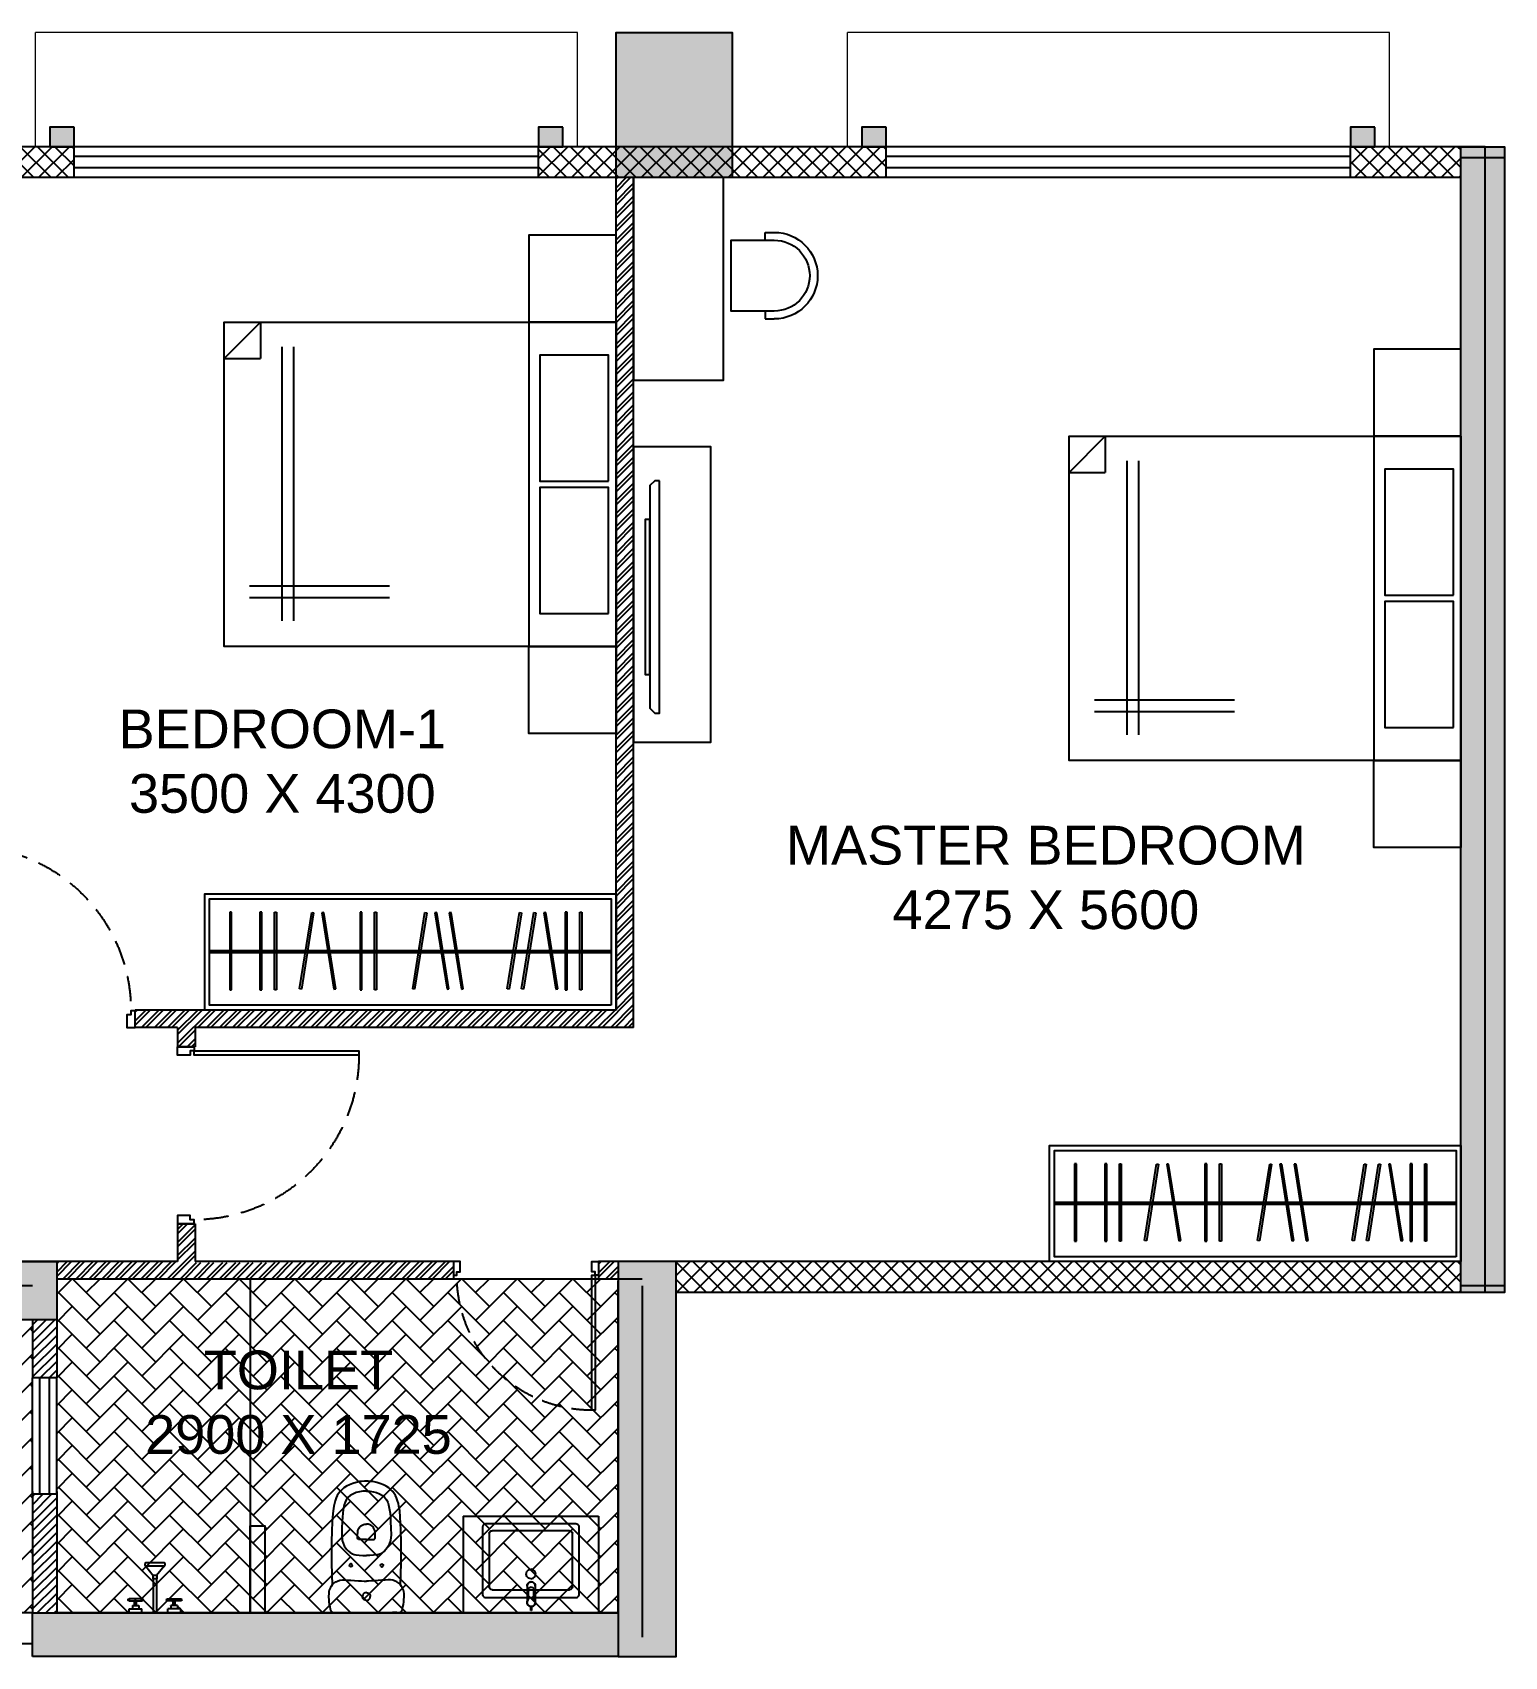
# Model space of a CAD drawing. Header units: millimetres. Extents: x 9732424 to 9753484, y 4290578 to 4302818.
# Drawn here: x 9745879 to 9753484, y 4292943 to 4301333 of the extents above; entities that cross this region are included whole.
import ezdxf

# ---------------------------------------------------------------- set-up
doc = ezdxf.new("R2010")
doc.units = ezdxf.units.MM
doc.header["$LTSCALE"] = 300
doc.linetypes.add('DASHED', pattern=[0.75, 0.5, -0.25])
for name, color, linetype in [('3', 3, 'Continuous'), ('A-COLUMN', 2, 'Continuous'), ('A-COLUMN HATCH', 8, 'Continuous'), ('A-COLUMN-HATCH', 8, 'Continuous'), ('A-DOOR', 1, 'Continuous'), ('A-FURNITURE', 5, 'Continuous'), ('A-GLASS', 1, 'Continuous'), ('A-LINE-MEDIUM', 1, 'Continuous'), ('A-SANITARY', 1, 'Continuous'), ('A-SUNK 250', 8, 'Continuous'), ('A-WALL', 3, 'Continuous'), ('A-WALL-HATCH-125MM', 8, 'Continuous'), ('A-WALL-HATCH-160MM', 5, 'Continuous'), ('A-WALL-HATCH-90MM', 8, 'Continuous'), ('A-WINDOW', 5, 'Continuous')]:
    doc.layers.add(name, color=color, linetype=linetype)
doc.layers.add('A-CHAJJA', color=4, linetype='Continuous', lineweight=9)
doc.styles.add('ARIAL', font='arial.ttf')

# ---------------------------------------------------------------- blocks, each defined once
blk = doc.blocks.new('RRF')
at = {"layer": 'A-FURNITURE', "elevation": 0}
blk.add_lwpolyline([(2702126.5, -453956.4), (2702389, -453956.4), (2702389, -452431.4), (2701989, -452431.4), (2701989, -453956.4), (2702389, -453956.4)], dxfattribs=at)
for points in [[(2702124, -452606.4), (2702099, -452606.4), (2702074, -452631.4), (2702074, -453781.4), (2702099, -453806.4), (2702124, -453806.4)], [(2702074, -452806.4), (2702049, -452806.4), (2702049, -453606.4), (2702074, -453606.4)]]:
    blk.add_lwpolyline(points, close=True, dxfattribs=at)
blk = doc.blocks.new('4TT')
at = {"layer": 'A-FURNITURE'}
for p, q in [((2693966.8, -434031), (2693966.8, -435446.2)), ((2694026.8, -434031), (2694026.8, -435446.2)), ((2693798.2, -434151.4), (2694520.8, -434151.4)), ((2693798.2, -434211.4), (2694520.8, -434211.4)), ((2693666.5, -435385), (2693854, -435572.5)), ((2693666.5, -435385), (2693854, -435385)), ((2693854, -435572.5), (2693854, -435385))]:
    blk.add_line(p, q, dxfattribs=at)
for points in [[(2695691.5, -433447.5), (2695241.5, -433447.5), (2695241.5, -433897.5), (2695691.5, -433897.5)], [(2695691.5, -433897.5), (2693666.5, -433897.5), (2693666.5, -435572.5), (2695691.5, -435572.5)], [(2695691.5, -433897.5), (2695691.5, -435572.5), (2695241.5, -435572.5), (2695241.5, -433897.5)], [(2695653.1, -434067.4), (2695653.1, -434718.6), (2695298, -434718.6), (2695298, -434067.4)], [(2695653.1, -434751.4), (2695653.1, -435402.6), (2695298, -435402.6), (2695298, -434751.4)], [(2695691.5, -436022.5), (2695241.5, -436022.5), (2695241.5, -435572.5), (2695691.5, -435572.5)]]:
    blk.add_lwpolyline(points, close=True, dxfattribs=at)
blk = doc.blocks.new('ch4')
at = {"layer": 'A-FURNITURE'}
for p, q in [((1350085.7, 726645.8), (1350038.5, 726645.8)), ((1350085.7, 726605.2), (1350085.7, 726645.8)), ((1350085.7, 726239.4), (1350085.7, 726198.8)), ((1350085.7, 726198.8), (1350038.5, 726198.8))]:
    blk.add_line(p, q, dxfattribs=at)
blk.add_lwpolyline([(1350038.5, 726239.4), (1350262, 726239.4), (1350262, 726605.2), (1350038.5, 726605.2)], dxfattribs=at)
for radius in [223.5, 182.9]:
    blk.add_arc((1350038.5, 726422.3), radius, 90, 270, dxfattribs=at)
blk = doc.blocks.new('DR-1067')
at = {"layer": 'A-DOOR'}
for points in [[(149115.5, -100320.9), (148123.5, -100320.9), (148123.5, -100345.9), (149115.5, -100345.9)], [(149215.5, -100295.9), (149115.5, -100295.9), (149115.5, -100320.9), (149140.5, -100320.9), (149140.5, -100345.9), (149215.5, -100345.9)], [(149215.5, -101362.9), (149115.5, -101362.9), (149115.5, -101337.9), (149140.5, -101337.9), (149140.5, -101312.9), (149215.5, -101312.9)]]:
    blk.add_lwpolyline(points, close=True, dxfattribs=at)
at = {"layer": 'A-DOOR', "color": 5, "linetype": 'DASHED'}
blk.add_arc((149115.5, -100345.9), 992, 180, 270, dxfattribs=at)
blk = doc.blocks.new('mixerxxx')
at = {"layer": 'A-SANITARY', "color": 5, "ltscale": 0.5}
for p, q in [((-66.7, 0), (-133.3, 0)), ((-133.3, 0), (-133.3, -20.7)), ((-8.6, -177.1), (-8.6, 0)), ((-8.6, 0), (8.6, 0)), ((8.6, -177.1), (8.6, 0)), ((66.7, 0), (133.3, 0)), ((133.3, 0), (133.3, -20.7)), ((-133.7, -63.3), (-99.6, -63.3)), ((-99.6, -73.6), (-133.7, -73.6)), ((-133.3, -20.7), (-66.7, -20.7)), ((-116.4, -37.8), (-116.4, -20.7)), ((-116.4, -37.8), (-83.1, -37.8)), ((-104.8, -37.7), (-104.8, -63.3)), ((-99.6, -63.3), (-65.6, -63.3)), ((-99.6, -63.3), (-99.6, -73.6)), ((-65.6, -73.6), (-99.6, -73.6)), ((-94.8, -37.8), (-94.8, -63.3)), ((-83.1, -37.8), (-83.1, -20.7)), ((-83.1, -37.6), (-83.1, -37.8)), ((-66.7, 0), (-66.7, -20.7)), ((99.6, -63.3), (65.6, -63.3)), ((65.6, -73.6), (99.6, -73.6)), ((66.7, 0), (66.7, -20.7)), ((133.3, -20.7), (66.7, -20.7)), ((83.1, -37.8), (83.1, -20.7)), ((83.1, -37.6), (83.1, -37.8)), ((116.4, -37.8), (83.1, -37.8)), ((94.8, -37.8), (94.8, -63.3)), ((133.7, -63.3), (99.6, -63.3)), ((99.6, -63.3), (99.6, -73.6)), ((99.6, -73.6), (133.7, -73.6)), ((104.8, -37.7), (104.8, -63.3)), ((116.4, -37.8), (116.4, -20.7)), ((-51.8, -254.9), (-51.8, -246.2)), ((-47.5, -241.9), (-8.6, -194.4)), ((-47.5, -241.9), (47.5, -241.9)), ((-10.4, -177.1), (10.4, -177.1)), ((-10.4, -194.4), (-10.4, -177.1)), ((-10.4, -194.4), (10.4, -194.4)), ((47.5, -241.9), (8.6, -194.4)), ((10.4, -194.4), (10.4, -177.1)), ((51.8, -254.9), (51.8, -246.2)), ((-47.5, -259.2), (47.5, -259.2))]:
    blk.add_line(p, q, dxfattribs=at)
for centre in [(-133.7, -68.4), (-65.6, -68.4), (65.6, -68.4), (133.7, -68.4)]:
    blk.add_circle(centre, 5.13, dxfattribs=at)
for centre, major_axis, start_param, end_param in [((-47.5, -246.2), (3.05, -3.05), 2.356194, 3.926991), ((47.5, -246.2), (-3.05, -3.05), 2.356194, 3.926991), ((-47.5, -254.9), (-3.05, -3.05), 5.497787, 7.068583), ((47.5, -254.9), (3.05, -3.05), -0.785398, 0.785398)]:
    blk.add_ellipse(centre, major_axis=major_axis, ratio=1, start_param=start_param, end_param=end_param, dxfattribs=at)
blk = doc.blocks.new('VN 1')
at = {"layer": 'A-SANITARY', "color": 5, "ltscale": 0.2}
for p, q in [((37698.2, 6720.8), (37694.2, 6707.2)), ((37704.5, 6733.5), (37698.2, 6720.8)), ((37714.5, 6746.2), (37704.5, 6733.5)), ((37725.3, 6755.3), (37714.5, 6746.2)), ((37741, 6764), (37725.3, 6755.3)), ((37756, 6770.1), (37741, 6764)), ((37772.4, 6774.7), (37756, 6770.1)), ((37789.8, 6777.5), (37772.4, 6774.7)), ((37808.3, 6778.4), (37789.8, 6777.5)), ((37808.3, 6778.4), (37826.9, 6777.5)), ((37826.9, 6777.5), (37844.3, 6774.7)), ((37844.3, 6774.7), (37860.7, 6770.1)), ((37860.7, 6770.1), (37875.7, 6764)), ((37875.7, 6764), (37891.4, 6755.3)), ((37891.4, 6755.3), (37902.2, 6746.2)), ((37902.2, 6746.2), (37912.2, 6733.5)), ((37912.2, 6733.5), (37918.4, 6720.8)), ((37918.4, 6720.8), (37922.5, 6707.2)), ((37684.3, 6643), (37683.2, 6619.6)), ((37686.3, 6664.5), (37684.3, 6643)), ((37688.8, 6681.7), (37686.3, 6664.5)), ((37694.2, 6707.2), (37688.8, 6681.7)), ((37922.5, 6707.2), (37927.9, 6681.7)), ((37927.9, 6681.7), (37930.4, 6664.5)), ((37930.4, 6664.5), (37932.4, 6643)), ((37932.4, 6643), (37933.5, 6619.6)), ((37682, 6586.9), (37681, 6551.5)), ((37681, 6551.5), (37684.1, 6522.1)), ((37683.2, 6619.6), (37682, 6586.9)), ((37762.3, 6537.7), (37762.8, 6552.1)), ((37762.8, 6552.1), (37763.4, 6564.5)), ((37763.4, 6564.5), (37764.9, 6574.3)), ((37764.9, 6574.3), (37767.8, 6582)), ((37767.8, 6582), (37771.3, 6587.9)), ((37771.3, 6587.9), (37775.2, 6592.8)), ((37775.2, 6592.8), (37780.5, 6597.7)), ((37780.5, 6597.7), (37785.9, 6601.4)), ((37785.9, 6601.4), (37793.1, 6604.7)), ((37793.1, 6604.7), (37799.5, 6606.5)), ((37799.5, 6606.5), (37808.3, 6607.4)), ((37817.2, 6606.5), (37808.3, 6607.4)), ((37823.5, 6604.7), (37817.2, 6606.5)), ((37830.8, 6601.4), (37823.5, 6604.7)), ((37836.2, 6597.7), (37830.8, 6601.4)), ((37841.5, 6592.8), (37836.2, 6597.7)), ((37845.4, 6587.9), (37841.5, 6592.8)), ((37848.8, 6582), (37845.4, 6587.9)), ((37851.7, 6574.3), (37848.8, 6582)), ((37853.3, 6564.5), (37851.7, 6574.3)), ((37853.8, 6552.1), (37853.3, 6564.5)), ((37854.3, 6537.7), (37853.8, 6552.1)), ((37935.6, 6551.5), (37932.5, 6522.1)), ((37933.5, 6619.6), (37934.7, 6586.9)), ((37934.7, 6586.9), (37935.6, 6551.5)), ((37684.1, 6522.1), (37688.4, 6508.3)), ((37688.4, 6508.3), (37694, 6495.6)), ((37694, 6495.6), (37700.3, 6484.9)), ((37700.3, 6484.9), (37707.6, 6475.8)), ((37707.6, 6475.8), (37715.4, 6468.1)), ((37715.4, 6468.1), (37725, 6460.8)), ((37725, 6460.8), (37736, 6454.6)), ((37762.7, 6534.5), (37762.3, 6537.7)), ((37764.7, 6530.9), (37762.7, 6534.5)), ((37768, 6528.4), (37764.7, 6530.9)), ((37772.3, 6527.4), (37768, 6528.4)), ((37808.3, 6527.4), (37772.3, 6527.4)), ((37808.3, 6527.4), (37844.3, 6527.4)), ((37844.3, 6527.4), (37848.7, 6528.4)), ((37848.7, 6528.4), (37851.9, 6530.9)), ((37851.9, 6530.9), (37853.9, 6534.5)), ((37853.9, 6534.5), (37854.3, 6537.7)), ((37891.7, 6460.8), (37880.7, 6454.6)), ((37901.3, 6468.1), (37891.7, 6460.8)), ((37909.1, 6475.8), (37901.3, 6468.1)), ((37916.3, 6484.9), (37909.1, 6475.8)), ((37922.7, 6495.6), (37916.3, 6484.9)), ((37928.3, 6508.3), (37922.7, 6495.6)), ((37932.5, 6522.1), (37928.3, 6508.3)), ((37721, 6395.9), (37720.8, 6394.4)), ((37721, 6392.8), (37720.8, 6394.4)), ((37721.3, 6397), (37721, 6395.9)), ((37721.3, 6391.8), (37721, 6392.8)), ((37721.9, 6398.2), (37721.3, 6397)), ((37721.9, 6390.6), (37721.3, 6391.8)), ((37722.6, 6399.2), (37721.9, 6398.2)), ((37722.6, 6389.5), (37721.9, 6390.6)), ((37723.5, 6400.1), (37722.6, 6399.2)), ((37723.5, 6388.7), (37722.6, 6389.5)), ((37724.7, 6400.9), (37723.5, 6400.1)), ((37724.7, 6387.8), (37723.5, 6388.7)), ((37726.5, 6401.6), (37724.7, 6400.9)), ((37726.5, 6387.1), (37724.7, 6387.8)), ((37728.3, 6401.9), (37726.5, 6401.6)), ((37728.3, 6386.9), (37726.5, 6387.1)), ((37729.5, 6401.8), (37728.3, 6401.9)), ((37729.5, 6387), (37728.3, 6386.9)), ((37731, 6401.4), (37729.5, 6401.8)), ((37731, 6387.4), (37729.5, 6387)), ((37732.7, 6400.5), (37731, 6401.4)), ((37732.7, 6388.3), (37731, 6387.4)), ((37734.1, 6399.1), (37732.7, 6400.5)), ((37734.1, 6389.6), (37732.7, 6388.3)), ((37734.9, 6398), (37734.1, 6399.1)), ((37734.9, 6390.8), (37734.1, 6389.6)), ((37735.6, 6396.3), (37734.9, 6398)), ((37735.6, 6392.4), (37734.9, 6390.8)), ((37735.8, 6394.4), (37735.6, 6396.3)), ((37735.8, 6394.4), (37735.6, 6392.4)), ((37736, 6454.6), (37744.7, 6451.2)), ((37744.7, 6451.2), (37753.5, 6449.3)), ((37753.5, 6449.3), (37771.9, 6447.1)), ((37771.9, 6447.1), (37790.2, 6445.9)), ((37790.2, 6445.9), (37808.3, 6445.5)), ((37826.5, 6445.9), (37808.3, 6445.5)), ((37844.8, 6447.1), (37826.5, 6445.9)), ((37863.2, 6449.3), (37844.8, 6447.1)), ((37872, 6451.2), (37863.2, 6449.3)), ((37880.7, 6454.6), (37872, 6451.2)), ((37880.8, 6394.4), (37881.1, 6396.3)), ((37880.8, 6394.4), (37881.1, 6392.4)), ((37881.1, 6396.3), (37881.8, 6398)), ((37881.1, 6392.4), (37881.8, 6390.8)), ((37881.8, 6398), (37882.5, 6399.1)), ((37881.8, 6390.8), (37882.5, 6389.6)), ((37882.5, 6399.1), (37883.9, 6400.5)), ((37882.5, 6389.6), (37883.9, 6388.3)), ((37883.9, 6400.5), (37885.7, 6401.4)), ((37883.9, 6388.3), (37885.7, 6387.4)), ((37885.7, 6401.4), (37887.1, 6401.8)), ((37885.7, 6387.4), (37887.1, 6387)), ((37887.1, 6401.8), (37888.4, 6401.9)), ((37887.1, 6387), (37888.4, 6386.9)), ((37888.4, 6401.9), (37890.2, 6401.6)), ((37888.4, 6386.9), (37890.2, 6387.1)), ((37890.2, 6401.6), (37892, 6400.9)), ((37890.2, 6387.1), (37892, 6387.8)), ((37892, 6400.9), (37893.2, 6400.1)), ((37892, 6387.8), (37893.2, 6388.7)), ((37893.2, 6400.1), (37894.1, 6399.2)), ((37893.2, 6388.7), (37894.1, 6389.5)), ((37894.1, 6399.2), (37894.8, 6398.2)), ((37894.1, 6389.5), (37894.8, 6390.6)), ((37894.8, 6398.2), (37895.4, 6397)), ((37894.8, 6390.6), (37895.4, 6391.8)), ((37895.4, 6397), (37895.7, 6395.9)), ((37895.4, 6391.8), (37895.7, 6392.8)), ((37895.7, 6395.9), (37895.8, 6394.4)), ((37895.7, 6392.8), (37895.8, 6394.4)), ((37632.2, 6293.7), (37640.6, 6301.9)), ((37640.6, 6301.9), (37651.3, 6309.4)), ((37651.3, 6309.4), (37659.1, 6313.3)), ((37659.1, 6313.3), (37670.8, 6317.2)), ((37670.8, 6317.2), (37684.2, 6319.2)), ((37684.2, 6319.2), (37694.9, 6319.3)), ((37694.9, 6319.3), (37711.4, 6318.7)), ((37711.4, 6318.7), (37728.4, 6317.4)), ((37728.4, 6317.4), (37747.8, 6315.7)), ((37747.8, 6315.7), (37767.1, 6314.4)), ((37767.1, 6314.4), (37783.8, 6313.8)), ((37783.8, 6313.8), (37797.4, 6313.5)), ((37797.4, 6313.5), (37808.3, 6313.4)), ((37819.3, 6313.5), (37808.3, 6313.4)), ((37832.8, 6313.8), (37819.3, 6313.5)), ((37849.5, 6314.4), (37832.8, 6313.8)), ((37868.9, 6315.7), (37849.5, 6314.4)), ((37888.2, 6317.4), (37868.9, 6315.7)), ((37905.3, 6318.7), (37888.2, 6317.4)), ((37921.7, 6319.3), (37905.3, 6318.7)), ((37932.5, 6319.2), (37921.7, 6319.3)), ((37945.8, 6317.2), (37932.5, 6319.2)), ((37957.6, 6313.3), (37945.8, 6317.2)), ((37965.3, 6309.4), (37957.6, 6313.3)), ((37976.1, 6301.9), (37965.3, 6309.4)), ((37984.5, 6293.7), (37976.1, 6301.9)), ((37788.7, 6237.1), (37788.3, 6233.4)), ((37788.7, 6229.6), (37788.3, 6233.4)), ((37789.5, 6240), (37788.7, 6237.1)), ((37789.5, 6226.7), (37788.7, 6229.6)), ((37790.8, 6243), (37789.5, 6240)), ((37790.8, 6223.7), (37789.5, 6226.7)), ((37792.6, 6245.7), (37790.8, 6243)), ((37792.6, 6221.1), (37790.8, 6223.7)), ((37795, 6248.2), (37792.6, 6245.7)), ((37795, 6218.5), (37792.6, 6221.1)), ((37797.6, 6250.3), (37795, 6248.2)), ((37797.6, 6216.5), (37795, 6218.5)), ((37802, 6252.3), (37797.6, 6250.3)), ((37802, 6214.4), (37797.6, 6216.5)), ((37808.3, 6253.4), (37802, 6252.3)), ((37808.3, 6213.4), (37802, 6214.4)), ((37808.3, 6253.4), (37814.7, 6252.3)), ((37808.3, 6213.4), (37814.7, 6214.4)), ((37814.7, 6252.3), (37819.1, 6250.3)), ((37814.7, 6214.4), (37819.1, 6216.5)), ((37819.1, 6250.3), (37821.7, 6248.2)), ((37819.1, 6216.5), (37821.7, 6218.5)), ((37821.7, 6248.2), (37824.1, 6245.7)), ((37821.7, 6218.5), (37824.1, 6221.1)), ((37824.1, 6245.7), (37825.9, 6243)), ((37824.1, 6221.1), (37825.9, 6223.7)), ((37825.9, 6243), (37827.2, 6240)), ((37825.9, 6223.7), (37827.2, 6226.7)), ((37827.2, 6240), (37828, 6237.1)), ((37827.2, 6226.7), (37828, 6229.6)), ((37828, 6237.1), (37828.3, 6233.4)), ((37828, 6229.6), (37828.3, 6233.4)), ((37650.3, 6151.4, 0), (37673.3, 6151.4, 0)), ((37966.3, 6151.4, 0), (37943.3, 6151.4, 0))]:
    blk.add_line(p, q, dxfattribs=at)
blk.add_lwpolyline([(37808.3, 6829.4), (37798.7, 6829.2), (37784.8, 6828.2), (37774.3, 6826.9), (37755.2, 6823), (37738.4, 6818), (37720.7, 6810.8), (37705.5, 6803), (37692.6, 6794.6), (37682.8, 6786.5), (37672.3, 6775.6), (37664.8, 6765.9), (37658.1, 6755.2), (37652.2, 6743), (37646.7, 6727.2), (37643.2, 6713.4), (37640.4, 6700.2), (37636.3, 6675.6), (37633.2, 6643.2), (37631.8, 6613.1), (37630.4, 6577.5), (37628.7, 6510.9), (37628.3, 6466.9), (37628.7, 6408), (37630.1, 6347.2), (37632.2, 6293.7), (37626.1, 6285.8), (37622.9, 6280.5), (37619.4, 6273.2), (37616.9, 6266.2), (37615.1, 6258.6), (37613.8, 6249.1), (37613.3, 6234.1), (37614, 6215.3), (37614.8, 6206), (37616.7, 6192.6), (37619.2, 6179.5), (37621.5, 6170.1), (37623.7, 6162.1), (37624.1, 6161), (37625.1, 6158.8), (37626.9, 6156.4), (37629.6, 6154), (37633, 6152.3), (37638.1, 6151.4), (37650.3, 6151.4), (37651.2, 6151.1), (37651.6, 6150.6), (37651.8, 6149.9), (37652.1, 6149.1), (37652.6, 6148.6), (37653.3, 6148.4), (37670.3, 6148.4), (37671.1, 6148.6), (37671.7, 6149.2), (37671.8, 6149.9), (37672, 6150.5), (37672.4, 6151.1), (37673.3, 6151.4), (37808.3, 6151.4), (37943.3, 6151.4), (37944.3, 6151.1), (37944.7, 6150.5), (37944.8, 6149.9), (37945, 6149.2), (37945.6, 6148.6), (37946.3, 6148.4), (37963.3, 6148.4), (37964.1, 6148.6), (37964.6, 6149.1), (37964.8, 6149.9), (37965, 6150.6), (37965.5, 6151.1), (37966.3, 6151.4), (37978.6, 6151.4), (37983.7, 6152.3), (37987, 6154), (37989.8, 6156.4), (37991.5, 6158.8), (37992.6, 6161), (37993, 6162.1), (37995.2, 6170.1), (37997.5, 6179.5), (38000, 6192.6), (38001.8, 6206), (38002.7, 6215.3), (38003.3, 6234.1), (38002.8, 6249.1), (38001.6, 6258.6), (37999.7, 6266.2), (37997.2, 6273.2), (37993.7, 6280.5), (37990.5, 6285.8), (37984.5, 6293.7), (37986.6, 6347.2), (37988, 6408), (37988.3, 6466.9), (37987.9, 6510.9), (37986.3, 6577.5), (37984.9, 6613.1), (37983.5, 6643.2), (37980.4, 6675.6), (37976.3, 6700.2), (37973.5, 6713.4), (37969.9, 6727.2), (37964.5, 6743), (37958.5, 6755.2), (37951.8, 6765.9), (37944.3, 6775.6), (37933.8, 6786.5), (37924.1, 6794.6), (37911.1, 6803), (37896, 6810.8), (37878.3, 6818), (37861.5, 6823), (37842.3, 6826.9), (37831.9, 6828.2), (37818, 6829.2)], close=True, dxfattribs=at)
blk = doc.blocks.new('cfgbv')
at = {"layer": 'A-SANITARY', "color": 5, "ltscale": 100}
blk.add_line((9558040.5, 4298810.6), (9558740.5, 4298810.6), dxfattribs=at)
at = {"layer": 'A-SANITARY', "color": 5}
for p, q in [((9558040.5, 4298310.6, 0), (9558040.5, 4298810.6)), ((9558394.2, 4298798.3), (9558390.2, 4298798.3)), ((9558390.2, 4298798.3), (9558390.2, 4298784.9)), ((9558390.2, 4298784.9), (9558390.2, 4298782)), ((9558394.2, 4298784.9), (9558394.2, 4298798.3)), ((9558394.2, 4298782), (9558394.2, 4298784.9)), ((9558740.5, 4298310.6, 0), (9558740.5, 4298810.6)), ((9558371.2, 4298756.2), (9558371.2, 4298755.2)), ((9558371.2, 4298756.2), (9558371.3, 4298754.3)), ((9558371.2, 4298671.4), (9558371.2, 4298755.2)), ((9558378.7, 4298732.2), (9558378.7, 4298734)), ((9558378.7, 4298732.2), (9558378.7, 4298697.2)), ((9558378.7, 4298732.2), (9558378.7, 4298732.2)), ((9558390.2, 4298782), (9558390.2, 4298777.5)), ((9558394.2, 4298777.5), (9558394.2, 4298782)), ((9558405.7, 4298732.2), (9558405.7, 4298734)), ((9558405.7, 4298732.2), (9558405.7, 4298697.2)), ((9558405.7, 4298732.2), (9558405.7, 4298732.2)), ((9558413.1, 4298754.3), (9558413.2, 4298756.2)), ((9558413.2, 4298755.2), (9558413.2, 4298756.2)), ((9558413.2, 4298671.4), (9558413.2, 4298755.2)), ((9558175.5, 4298400.6), (9558175.5, 4298675.6)), ((9558190.5, 4298690.6), (9558390.5, 4298690.6)), ((9558368.9, 4298622), (9558365.5, 4298609.5)), ((9558378, 4298631.2), (9558368.9, 4298622)), ((9558390.5, 4298634.5), (9558378, 4298631.2)), ((9558378.7, 4298689.7), (9558378.7, 4298697.2)), ((9558378.7, 4298697.2), (9558378.7, 4298697.2)), ((9558390.5, 4298690.6), (9558590.5, 4298690.6)), ((9558390.5, 4298634.5), (9558403, 4298631.2)), ((9558403, 4298631.2), (9558412.2, 4298622)), ((9558405.7, 4298689.7), (9558405.7, 4298697.2)), ((9558405.7, 4298697.2), (9558405.7, 4298697.2)), ((9558412.2, 4298622), (9558415.5, 4298609.5)), ((9558605.5, 4298675.6), (9558605.5, 4298400.6)), ((9558365.5, 4298609.5), (9558368.9, 4298597)), ((9558368.9, 4298597), (9558378, 4298587.9)), ((9558378, 4298587.9), (9558390.5, 4298584.5)), ((9558403, 4298587.9), (9558390.5, 4298584.5)), ((9558412.2, 4298597), (9558403, 4298587.9)), ((9558415.5, 4298609.5), (9558412.2, 4298597)), ((9558390.5, 4298385.6), (9558190.5, 4298385.6)), ((9558590.5, 4298385.6), (9558390.5, 4298385.6)), ((9558040.5, 4298310.6), (9558740.5, 4298310.6, 0))]:
    blk.add_line(p, q, dxfattribs=at)
blk.add_lwpolyline([(9558390.5, 4298350.6), (9558167.5, 4298350.6), (9558163, 4298350.6), (9558158.3, 4298350.6), (9558153.7, 4298351.3), (9558152.2, 4298351.8), (9558149.5, 4298353.1), (9558145.8, 4298355.9), (9558143, 4298359.5), (9558141.7, 4298362.3), (9558141.2, 4298363.8), (9558140.5, 4298369.9), (9558140.5, 4298373.1), (9558140.5, 4298377.6), (9558140.5, 4298703.6), (9558140.5, 4298708.2), (9558140.5, 4298712.9), (9558141.2, 4298717.4), (9558143, 4298721.7), (9558145.8, 4298725.3), (9558149.5, 4298728.2), (9558153.7, 4298730), (9558158.3, 4298730.6), (9558162.9, 4298730.6), (9558167.5, 4298730.6), (9558390.5, 4298730.6), (9558613.5, 4298730.6), (9558618.2, 4298730.6), (9558622.8, 4298730.6), (9558627.4, 4298730), (9558631.6, 4298728.2), (9558635.3, 4298725.3), (9558638.1, 4298721.7), (9558639.9, 4298717.4), (9558640.5, 4298712.9), (9558640.5, 4298708.2), (9558640.5, 4298703.6), (9558640.5, 4298377.6), (9558640.5, 4298373.1), (9558640.5, 4298369.9), (9558639.9, 4298363.8), (9558639.4, 4298362.3), (9558638.1, 4298359.5), (9558635.3, 4298355.9), (9558631.6, 4298353.1), (9558628.8, 4298351.8), (9558627.4, 4298351.3), (9558622.8, 4298350.6), (9558618, 4298350.6), (9558613.5, 4298350.6)], close=True, dxfattribs=at)
for centre, radius, start, end in [((9558392.2, 4298756.2), 21, 0.15046, 179.82121), ((9558391.3, 4298756.1), 20.1, 185.07369, 187.94852), ((9558392.2, 4298756.2), 20.9, 180.01902, 215.68185), ((9558392.2, 4298756.2), 21, 187.94752, 222.35612), ((9558366.3, 4298735.3), 12.5, 353.94374, 43.905), ((9558392.2, 4298760.4), 17.2, 81.14628, 98.82562), ((9558418.2, 4298735.3), 12.5, 136.05195, 186.0428), ((9558392.2, 4298756.2), 21, 317.60151, 352.02415), ((9558392.2, 4298756.2), 20.9, 324.29023, 359.95209), ((9558393.1, 4298756.1), 20.1, 352.02318, 354.89769), ((9558190.5, 4298675.6), 15, 90, 180), ((9558392.2, 4298671.4), 21, 179.99699, 236.62217), ((9558392.1, 4298689.8), 13.4, 180.0817, 241.85113), ((9558392.1, 4298689.7), 13.4, 180.05931, 241.87487), ((9558392.2, 4298671.4), 21, 236.61722, 267.23941), ((9558392.2, 4298689.9), 13.6, 241.78783, 269.97485), ((9558392.2, 4298689.9), 13.6, 270.00217, 298.17241), ((9558392.2, 4298671.4), 21, 269.9992, 283.47852), ((9558392.3, 4298689.8), 13.4, 298.10947, 359.89644), ((9558392.3, 4298689.8), 13.4, 298.11479, 359.88977), ((9558392.2, 4298671.4), 21, 297.13381, 359.97377), ((9558590.5, 4298675.6), 15, 0, 90), ((9558190.5, 4298400.6), 15, 180, 270), ((9558590.5, 4298400.6), 15, 270, 0)]:
    blk.add_arc(centre, radius, start, end, dxfattribs=at)
for points in [[(9558390.2, 4298777.6), (9558385.1, 4298777.2), (9558380.1, 4298775.2), (9558375.8, 4298771.8), (9558372.5, 4298767.2), (9558370.7, 4298761.9), (9558370.7, 4298756.2)], [(9558413.7, 4298756.2), (9558413.7, 4298761.8), (9558412, 4298767.2), (9558408.7, 4298771.8), (9558404.3, 4298775.2), (9558399.4, 4298777.2), (9558394.2, 4298777.6)], [(9558379.7, 4298654.5), (9558377.2, 4298656.4), (9558374.9, 4298658.8), (9558373.1, 4298661.5), (9558371.9, 4298664.7), (9558371.2, 4298668), (9558371.2, 4298671.4)], [(9558380.1, 4298654.2), (9558380.1, 4298654.2), (9558380.1, 4298654.3), (9558380, 4298654.3), (9558380, 4298654.3), (9558379.9, 4298654.4), (9558379.9, 4298654.4)], [(9558392.2, 4298650.4), (9558390.5, 4298650.4), (9558388.8, 4298650.6), (9558387.2, 4298650.9), (9558385.5, 4298651.4), (9558384, 4298652), (9558382.5, 4298652.8)], [(9558402, 4298652.8), (9558401.2, 4298652.4), (9558400.3, 4298652), (9558399.4, 4298651.6), (9558398.5, 4298651.3), (9558397.6, 4298651.1), (9558396.7, 4298650.9)], [(9558413.2, 4298671.4), (9558413.2, 4298667.9), (9558412.5, 4298664.5), (9558411.2, 4298661.4), (9558409.3, 4298658.6), (9558407, 4298656.2), (9558404.4, 4298654.3)]]:
    blk.add_open_spline(points, degree=6, dxfattribs=at)
for points, knots in [([(9558371.2, 4298751.7), (9558371.2, 4298751.8), (9558371.2, 4298751.8), (9558370.7, 4298754), (9558370.7, 4298756.2)], [0.93493621, 0.93493621, 0.93493621, 0.9375, 0.9375, 1, 1, 1]), ([(9558413.7, 4298756.2), (9558413.7, 4298754), (9558413.3, 4298751.8), (9558413.3, 4298751.7), (9558413.2, 4298751.7)], [0, 0, 0, 0.0625, 0.0625, 0.06506523, 0.06506523, 0.06506523])]:
    blk.add_open_spline(points, degree=2, knots=knots, dxfattribs=at)

msp = doc.modelspace()

# ---------------------------------------------------------------- hatches: boundary and pattern name
at = {"layer": 'A-COLUMN HATCH'}
for points in [[(9749494.2, 4300582.6), (9748894.2, 4300582.6), (9748894.2, 4301332.6), (9749494.2, 4301332.6)], [(9753259.2, 4300742.6), (9753484.2, 4300742.6), (9753484.2, 4294822.6), (9753259.2, 4294822.6)], [(9753259.2, 4300687.6), (9753484.2, 4300687.6), (9753484.2, 4294857.6), (9753259.2, 4294857.6)], [(9748904.2, 4292942.6), (9749204.2, 4292942.6), (9749204.2, 4294982.6), (9748904.2, 4294982.6)]]:
    msp.add_hatch(color=256, dxfattribs=at).paths.add_polyline_path(points)
at = {"layer": 'A-COLUMN-HATCH'}
for points in [[(9744404.2, 4294682.6), (9744404.2, 4294982.6), (9746004.2, 4294982.6), (9746004.2, 4294682.6)], [(9745879.2, 4292942.6), (9745879.2, 4293167.6), (9748904.2, 4293167.6), (9748904.2, 4292942.6)]]:
    msp.add_hatch(color=256, dxfattribs=at).paths.add_polyline_path(points)
at = {"layer": 'A-SUNK 250', "ltscale": 0.5}
h = msp.add_hatch(dxfattribs=at)
h.set_pattern_fill('AR-HBONE', color=256, style=0)
h.set_pattern_definition([(45, (-14591.39, -111393.87), (1e-14, 143.6840979), [304.8, -101.6]), (135, (-14519.55, -111322.03), (1e-14, 143.6840979), [304.8, -101.6])])
h.paths.add_polyline_path([(9746004.2, 4294892.6), (9748904.2, 4294892.6), (9748904.2, 4293167.6), (9746004.2, 4293167.6)])
h = msp.add_hatch(dxfattribs=at)
h.set_pattern_fill('AR-HBONE', color=256, style=0)
h.set_pattern_definition([(45, (7676.77, -108993.87), (1e-14, 143.6840979), [304.8, -101.6]), (135, (7748.61, -108922.03), (1e-14, 143.6840979), [304.8, -101.6])])
h.paths.add_polyline_path([(9745879.2, 4294682.6), (9744529.2, 4294682.6), (9744529.2, 4293167.6), (9745879.2, 4293167.6)])
at = {"layer": 'A-WALL-HATCH-125MM'}
h = msp.add_hatch(dxfattribs=at)
h.set_pattern_fill('ANSI31', color=256, scale=10)
h.set_pattern_definition([(45, (75956.598, -45125.01), (-22.4506403, 22.4506403), [])])
h.paths.add_polyline_path([(9745879.2, 4294382.6), (9746004.2, 4294382.6), (9746004.2, 4294682.6), (9745879.2, 4294682.6)])
h = msp.add_hatch(dxfattribs=at)
h.set_pattern_fill('ANSI31', color=256, scale=10)
h.set_pattern_definition([(45, (77781.63, -43960.01), (-22.4506403, 22.4506403), [])])
h.paths.add_polyline_path([(9746004.2, 4293782.6), (9745879.2, 4293782.6), (9745879.2, 4293167.6), (9746004.2, 4293167.6)])
at = {"layer": 'A-WALL-HATCH-160MM'}
h = msp.add_hatch(dxfattribs=at)
h.set_pattern_fill('ANSI37', color=256, scale=20)
h.set_pattern_definition([(45, (44527.43, -58087.025), (-44.9012806, 44.9012806), []), (135, (44527.43, -58087.025), (-44.9012806, -44.9012806), [])])
h.paths.add_polyline_path([(9746094.2, 4300742.6), (9746094.2, 4300582.6), (9744524.2, 4300582.6), (9744524.2, 4300742.6)])
h = msp.add_hatch(dxfattribs=at)
h.set_pattern_fill('ANSI37', color=256, scale=20)
h.set_pattern_definition([(45, (40994.93, -58087.025), (-44.9012806, 44.9012806), []), (135, (40994.93, -58087.025), (-44.9012806, -44.9012806), [])])
h.paths.add_polyline_path([(9748494.2, 4300742.6), (9748494.2, 4300582.6), (9750289.2, 4300582.6), (9750289.2, 4300742.6)])
h = msp.add_hatch(dxfattribs=at)
h.set_pattern_fill('ANSI37', color=256, scale=20)
h.set_pattern_definition([(45, (36777.43, -58087.025), (-44.9012806, 44.9012806), []), (135, (36777.43, -58087.025), (-44.9012806, -44.9012806), [])])
h.paths.add_polyline_path([(9752689.2, 4300742.6), (9752689.2, 4300582.6), (9753259.2, 4300582.6), (9753259.2, 4300742.6)])
h = msp.add_hatch(dxfattribs=at)
h.set_pattern_fill('ANSI37', color=256, scale=20)
h.set_pattern_definition([(45, (36777.43, -63847.025), (-44.9012806, 44.9012806), []), (135, (36777.43, -63847.025), (-44.9012806, -44.9012806), [])])
h.paths.add_polyline_path([(9753259.2, 4294822.6), (9749204.2, 4294822.6), (9749204.2, 4294982.6), (9753259.2, 4294982.6)])
at = {"layer": 'A-WALL-HATCH-90MM'}
h = msp.add_hatch(color=256, dxfattribs=at)
h.dxf.hatch_style = 1
h.paths.add_polyline_path([(9746094.2, 4300742.6), (9746094.2, 4300842.6), (9745969.2, 4300842.6), (9745969.2, 4300742.6)])
h = msp.add_hatch(color=256, dxfattribs=at)
h.dxf.hatch_style = 1
h.paths.add_polyline_path([(9748619.2, 4300742.6), (9748619.2, 4300842.6), (9748494.2, 4300842.6), (9748494.2, 4300742.6)])
h = msp.add_hatch(color=256, dxfattribs=at)
h.dxf.hatch_style = 1
h.paths.add_polyline_path([(9750289.2, 4300742.6), (9750289.2, 4300842.6), (9750164.2, 4300842.6), (9750164.2, 4300742.6)])
h = msp.add_hatch(color=256, dxfattribs=at)
h.dxf.hatch_style = 1
h.paths.add_polyline_path([(9752814.2, 4300742.6), (9752814.2, 4300842.6), (9752689.2, 4300842.6), (9752689.2, 4300742.6)])
h = msp.add_hatch(dxfattribs=at)
h.set_pattern_fill('ANSI32', color=256, scale=5)
h.set_pattern_definition([(45, (32890.757, -58368.115), (-33.67596045, 33.67596045), []), (45, (32913.21, -58368.115), (-33.67596045, 33.67596045), [])])
h.paths.add_polyline_path([(9748984.2, 4300582.6), (9748984.2, 4296192.6), (9746719.2, 4296192.6), (9746719.2, 4296092.6), (9746629.2, 4296092.6), (9746629.2, 4296192.6), (9746409.2, 4296192.6), (9746409.2, 4296282.6), (9748894.2, 4296282.6), (9748894.2, 4300582.6)])
h = msp.add_hatch(dxfattribs=at)
h.set_pattern_fill('ANSI32', color=256, scale=5)
h.set_pattern_definition([(45, (63507.66, -63668.08), (-33.67596045, 33.67596045), []), (45, (63530.113, -63668.08), (-33.67596045, 33.67596045), [])])
h.paths.add_polyline_path([(9748054.2, 4294982.6), (9746719.2, 4294977.6), (9746719.2, 4295177.6), (9746629.2, 4295177.6), (9746629.2, 4294982.6), (9746004.2, 4294982.6), (9746004.2, 4294892.6), (9748054.2, 4294892.6)])
h = msp.add_hatch(dxfattribs=at)
h.set_pattern_fill('ANSI32', color=256, scale=5)
h.set_pattern_definition([(45, (64357.66, -63668.08), (-33.67596045, 33.67596045), []), (45, (64380.113, -63668.08), (-33.67596045, 33.67596045), [])])
h.paths.add_polyline_path([(9748904.2, 4294982.6), (9748804.2, 4294982.6), (9748804.2, 4294892.6), (9748904.2, 4294892.6)])

# ---------------------------------------------------------------- linework, layer by layer
at = {"layer": 'A-CHAJJA', "ltscale": 50}
for p, q in [((9748694.2, 4301332.6), (9745894.2, 4301332.6)), ((9745894.2, 4300742.6), (9745894.2, 4301332.6)), ((9748694.2, 4300742.6), (9748694.2, 4301332.6)), ((9752889.2, 4301332.6, -881.3), (9750089.2, 4301332.6, -528.5)), ((9750089.2, 4300742.6, -881.3), (9750089.2, 4301332.6, -881.3)), ((9752889.2, 4300742.6, -881.3), (9752889.2, 4301332.6, -881.3))]:
    msp.add_line(p, q, dxfattribs=at)
at = {"layer": 'A-COLUMN', "ltscale": 100}
for points in [[(9749494.2, 4300582.6), (9748894.2, 4300582.6), (9748894.2, 4301332.6), (9749494.2, 4301332.6)], [(9753259.2, 4300742.6), (9753484.2, 4300742.6), (9753484.2, 4294822.6), (9753259.2, 4294822.6)], [(9753259.2, 4300687.6), (9753484.2, 4300687.6), (9753484.2, 4294857.6), (9753259.2, 4294857.6)]]:
    msp.add_lwpolyline(points, close=True, dxfattribs=at)
at = {"layer": 'A-COLUMN', "ltscale": 50}
msp.add_lwpolyline([(9744404.2, 4294682.6), (9744404.2, 4294982.6), (9746004.2, 4294982.6), (9746004.2, 4294682.6)], close=True, dxfattribs=at)
at = {"layer": 'A-COLUMN', "ltscale": 100, "elevation": 0}
msp.add_lwpolyline([(9748904.2, 4292942.6), (9749204.2, 4292942.6), (9749204.2, 4294982.6), (9748904.2, 4294982.6)], close=True, dxfattribs=at)
at = {"layer": 'A-COLUMN', "ltscale": 50, "elevation": 0}
msp.add_lwpolyline([(9745879.2, 4292942.6), (9745879.2, 4293167.6), (9748904.2, 4293167.6), (9748904.2, 4292942.6)], close=True, dxfattribs=at)
at = {"layer": 'A-FURNITURE', "linetype": 'DASHED', "ltscale": 100}
for p, q in [((9748869.2, 4296587.6), (9746794.2, 4296587.6)), ((9748869.2, 4296577.6), (9746794.2, 4296577.6)), ((9753234.2, 4295287.6), (9751159.2, 4295287.6)), ((9753234.2, 4295277.6), (9751159.2, 4295277.6))]:
    msp.add_line(p, q, dxfattribs=at)
at = {"layer": 'A-FURNITURE'}
msp.add_line((9747004.2, 4294892.6), (9747004.2, 4293167.6), dxfattribs=at)
for points in [[(9749449.2, 4300582.6), (9748984.2, 4300582.6), (9748984.2, 4299536.6), (9749449.2, 4299536.6)], [(9747004.2, 4293167.6), (9747004.2, 4293617.6), (9747079.2, 4293617.6), (9747079.2, 4293167.6)]]:
    msp.add_lwpolyline(points, close=True, dxfattribs=at)
at = {"layer": 'A-FURNITURE', "linetype": 'Continuous'}
for points in [[(9748894.2, 4296282.6), (9746769.2, 4296282.6), (9746769.2, 4296882.6), (9748894.2, 4296882.6)], [(9748869.2, 4296307.6), (9746794.2, 4296307.6), (9746794.2, 4296857.6), (9748869.2, 4296857.6)], [(9753259.2, 4294982.6), (9751134.2, 4294982.6), (9751134.2, 4295582.6), (9753259.2, 4295582.6)], [(9753234.2, 4295007.6), (9751159.2, 4295007.6), (9751159.2, 4295557.6), (9753234.2, 4295557.6)]]:
    msp.add_lwpolyline(points, close=True, dxfattribs=at)
at = {"layer": 'A-FURNITURE', "linetype": 'DASHED', "ltscale": 100}
for points in [[(9746898.1, 4296787.6), (9746898.1, 4296387.6), (9746908.1, 4296387.6), (9746908.1, 4296787.6)], [(9747054.1, 4296787.6), (9747054.1, 4296387.6), (9747064.1, 4296387.6), (9747064.1, 4296787.6)], [(9747139.4, 4296787.6), (9747139.4, 4296387.6), (9747129.4, 4296387.6), (9747129.4, 4296787.6)], [(9747259.3, 4296391.2), (9747322, 4296786.8), (9747331.9, 4296785.4), (9747269.2, 4296389.8)], [(9747446.6, 4296391.2), (9747383.9, 4296786.8), (9747374, 4296785.4), (9747436.6, 4296389.8)], [(9747571.5, 4296787.6), (9747571.5, 4296387.6), (9747581.5, 4296387.6), (9747581.5, 4296787.6)], [(9747656.8, 4296787.6), (9747656.8, 4296387.6), (9747646.8, 4296387.6), (9747646.8, 4296787.6)], [(9747843.6, 4296391.2), (9747906.3, 4296786.8), (9747916.2, 4296785.4), (9747853.5, 4296389.8)], [(9748030.9, 4296391.2), (9747968.2, 4296786.8), (9747958.3, 4296785.4), (9748021, 4296389.8)], [(9748105, 4296391.2), (9748042.3, 4296786.8), (9748032.4, 4296785.4), (9748095.1, 4296389.8)], [(9748332.2, 4296391.2), (9748394.9, 4296786.8), (9748404.8, 4296785.4), (9748342.1, 4296389.8)], [(9748406.3, 4296391.2), (9748469, 4296786.8), (9748478.9, 4296785.4), (9748416.2, 4296389.8)], [(9748593.6, 4296391.2), (9748530.9, 4296786.8), (9748521, 4296785.4), (9748583.7, 4296389.8)], [(9748631.6, 4296787.6), (9748631.6, 4296387.6), (9748641.6, 4296387.6), (9748641.6, 4296787.6)], [(9748716.9, 4296787.6), (9748716.9, 4296387.6), (9748706.9, 4296387.6), (9748706.9, 4296787.6)], [(9751263.1, 4295487.6), (9751263.1, 4295087.6), (9751273.1, 4295087.6), (9751273.1, 4295487.6)], [(9751419.1, 4295487.6), (9751419.1, 4295087.6), (9751429.1, 4295087.6), (9751429.1, 4295487.6)], [(9751504.4, 4295487.6), (9751504.4, 4295087.6), (9751494.4, 4295087.6), (9751494.4, 4295487.6)], [(9751624.3, 4295091.2), (9751687, 4295486.8), (9751696.9, 4295485.4), (9751634.2, 4295089.8)], [(9751811.6, 4295091.2), (9751748.9, 4295486.8), (9751739, 4295485.4), (9751801.6, 4295089.8)], [(9751936.5, 4295487.6), (9751936.5, 4295087.6), (9751946.5, 4295087.6), (9751946.5, 4295487.6)], [(9752021.8, 4295487.6), (9752021.8, 4295087.6), (9752011.8, 4295087.6), (9752011.8, 4295487.6)], [(9752208.6, 4295091.2), (9752271.3, 4295486.8), (9752281.2, 4295485.4), (9752218.5, 4295089.8)], [(9752395.9, 4295091.2), (9752333.2, 4295486.8), (9752323.3, 4295485.4), (9752386, 4295089.8)], [(9752470, 4295091.2), (9752407.3, 4295486.8), (9752397.4, 4295485.4), (9752460.1, 4295089.8)], [(9752697.2, 4295091.2), (9752759.9, 4295486.8), (9752769.8, 4295485.4), (9752707.1, 4295089.8)], [(9752771.3, 4295091.2), (9752834, 4295486.8), (9752843.9, 4295485.4), (9752781.2, 4295089.8)], [(9752958.6, 4295091.2), (9752895.9, 4295486.8), (9752886, 4295485.4), (9752948.7, 4295089.8)], [(9752996.6, 4295487.6), (9752996.6, 4295087.6), (9753006.6, 4295087.6), (9753006.6, 4295487.6)], [(9753081.9, 4295487.6), (9753081.9, 4295087.6), (9753071.9, 4295087.6), (9753071.9, 4295487.6)]]:
    msp.add_lwpolyline(points, close=True, dxfattribs=at)
at = {"layer": 'A-GLASS', "ltscale": 50}
for p, q in [((9748494.2, 4300692.6), (9746094.2, 4300692.6)), ((9748494.2, 4300632.6), (9746094.2, 4300632.6)), ((9752689.2, 4300692.6, -881.3), (9750289.2, 4300692.6, -881.3)), ((9752689.2, 4300632.6, -881.3), (9750289.2, 4300632.6, -881.3)), ((9745916.7, 4293782.6), (9745916.7, 4294382.6)), ((9745966.7, 4293782.6), (9745966.7, 4294382.6))]:
    msp.add_line(p, q, dxfattribs=at)
at = {"layer": 'A-LINE-MEDIUM', "ltscale": 50}
msp.add_line((9748804.2, 4294892.6, 0), (9748054.2, 4294892.6, 0), dxfattribs=at)
at = {"layer": 'A-WALL', "ltscale": 100}
for p, q in [((9746094.2, 4300742.6), (9744524.2, 4300742.6)), ((9746094.2, 4300582.6), (9746094.2, 4300742.6)), ((9750289.2, 4300742.6, -881.3), (9748489.2, 4300742.6)), ((9748494.2, 4300582.6), (9748494.2, 4300742.6)), ((9750289.2, 4300582.6, -881.3), (9750289.2, 4300742.6, -881.3)), ((9752689.2, 4300582.6, -881.3), (9752689.2, 4300742.6, -881.3)), ((9753384.2, 4300742.6), (9752689.2, 4300742.6, -881.3)), ((9753259.2, 4294822.6), (9753259.2, 4300742.6)), ((9753384.2, 4294822.6), (9753384.2, 4300742.6)), ((9753384.2, 4294857.6), (9753384.2, 4300687.6)), ((9746094.2, 4300582.6), (9744524.2, 4300582.6)), ((9750289.2, 4300582.6, -881.3), (9748489.2, 4300582.6)), ((9748894.2, 4296282.6), (9748894.2, 4300582.6)), ((9748984.2, 4296192.6), (9748984.2, 4300582.6)), ((9753259.2, 4300582.6), (9752689.2, 4300582.6, -881.3)), ((9753259.2, 4294982.6), (9753259.2, 4300562.6)), ((9746409.2, 4296192.6), (9746409.2, 4296282.6)), ((9746409.2, 4296192.6), (9746409.2, 4296282.6)), ((9748894.2, 4296282.6), (9746409.2, 4296282.6)), ((9746629.2, 4296192.6), (9746409.2, 4296192.6)), ((9746629.2, 4296192.6), (9746629.2, 4296092.6)), ((9748984.2, 4296192.6), (9746719.2, 4296192.6)), ((9746719.2, 4296192.6), (9746719.2, 4296092.6)), ((9746719.2, 4296092.6), (9746629.2, 4296092.6)), ((9746629.2, 4295177.6), (9746629.2, 4294982.6)), ((9746719.2, 4295177.6), (9746629.2, 4295177.6)), ((9746719.2, 4295177.6), (9746719.2, 4294982.6)), ((9746629.2, 4294982.6), (9742354.2, 4294982.6)), ((9748054.2, 4294982.6, 0), (9746719.2, 4294982.6)), ((9748054.2, 4294982.6, 0), (9748054.2, 4294892.6, 0)), ((9749029.2, 4294982.6), (9748804.2, 4294982.6, 0)), ((9748804.2, 4294982.6, 0), (9748804.2, 4294892.6, 0)), ((9753259.2, 4294982.6), (9749029.2, 4294982.6)), ((9745879.2, 4294857.6), (9744529.2, 4294857.6)), ((9748054.2, 4294892.6, 0), (9746004.2, 4294892.6, 0)), ((9749029.2, 4294892.6), (9748804.2, 4294892.6, 0)), ((9748904.2, 4293167.6, 0), (9748904.2, 4294882.6, 0)), ((9749029.2, 4294857.6), (9749029.2, 4293042.6)), ((9753384.2, 4294822.6), (9749204.2, 4294822.6)), ((9745879.2, 4294682.6), (9745879.2, 4294382.6)), ((9746004.2, 4294682.6), (9746004.2, 4294382.6)), ((9746004.2, 4294382.6), (9745879.2, 4294382.6)), ((9745879.2, 4293795.1), (9745879.2, 4293217.6)), ((9745879.2, 4293782.6), (9745879.2, 4293167.6)), ((9745879.2, 4293782.6), (9746004.2, 4293782.6)), ((9746004.2, 4293795.1), (9746004.2, 4293217.6)), ((9746004.2, 4293795.1), (9746004.2, 4293217.6)), ((9746004.2, 4293782.6), (9746004.2, 4293167.6)), ((9745879.2, 4293167.6), (9745579.2, 4293167.6)), ((9748904.2, 4293167.6), (9746004.2, 4293167.6)), ((9745879.2, 4293007.6), (9745579.2, 4293007.6))]:
    msp.add_line(p, q, dxfattribs=at)
at = {"layer": 'A-WALL'}
for points in [[(9746094.2, 4300842.6), (9745969.2, 4300842.6), (9745969.2, 4300742.6), (9746094.2, 4300742.6)], [(9748619.2, 4300842.6), (9748494.2, 4300842.6), (9748494.2, 4300742.6), (9748619.2, 4300742.6)], [(9750289.2, 4300842.6), (9750164.2, 4300842.6), (9750164.2, 4300742.6), (9750289.2, 4300742.6)], [(9752814.2, 4300842.6), (9752689.2, 4300842.6), (9752689.2, 4300742.6), (9752814.2, 4300742.6)]]:
    msp.add_lwpolyline(points, close=True, dxfattribs=at)
at = {"layer": 'A-WINDOW', "ltscale": 50}
for p, q in [((9748494.2, 4300742.6), (9746094.2, 4300742.6)), ((9752689.2, 4300742.6, -881.3), (9750289.2, 4300742.6, -881.3)), ((9748494.2, 4300582.6), (9746094.2, 4300582.6)), ((9752689.2, 4300582.6, -881.3), (9750289.2, 4300582.6, -881.3)), ((9745879.2, 4293782.6), (9745879.2, 4294382.6)), ((9746004.2, 4293782.6), (9746004.2, 4294382.6))]:
    msp.add_line(p, q, dxfattribs=at)

# ---------------------------------------------------------------- block references
at = {"xscale": -1, "rotation": 180}
msp.add_blockref('cfgbv', (190063.7, 8591978.2), dxfattribs=at)
at = {"layer": 'A-DOOR'}
for p, xscale, yscale, zscale, rotation in [((9659486, 4424151.5), -0.8575445173398287, 0.8575445173398287, 0.8575445173398287, 90), ((9819302.7, 4190098.2, 0), -0.7029053420850035, 0.7029053420850035, 0.7029053420850035, 270)]:
    msp.add_blockref('DR-1067', p, dxfattribs=dict(at, xscale=xscale, yscale=yscale, zscale=zscale, rotation=rotation))
at = {"layer": 'A-DOOR', "xscale": -0.8575445173398287, "yscale": 0.8575445173398287, "zscale": 0.8575445173398287}
msp.add_blockref('DR-1067', (9874588.2, 4382100.8), dxfattribs=at)
at = {"layer": 'A-FURNITURE', "xscale": -1}
msp.add_blockref('ch4', (11099750.2, 3573654.1), dxfattribs=at)
at = {"layer": 'A-FURNITURE', "xscale": -1, "rotation": 180}
for p in [(7053202.8, 3864262.8), (7057567.8, 3863674)]:
    msp.add_blockref('4TT', p, dxfattribs=at)
at = {"layer": 'A-FURNITURE'}
msp.add_blockref('RRF', (7046995.3, 4751622.9, 0), dxfattribs=at)
at = {"layer": 'A-FURNITURE', "rotation": 180}
msp.add_blockref('mixerxxx', (9746511.7, 4293167.6), dxfattribs=at)
at = {"layer": 'A-SANITARY'}
msp.add_blockref('VN 1', (9709795.9, 4287019.2), dxfattribs=at)

# ---------------------------------------------------------------- texts
at = {"layer": '3', "char_height": 200, "width": 4756.87, "attachment_point": 2, "rotation": 0.00226, "style": 'ARIAL'}
for s, insert in [('BEDROOM-1\\P3500 X 4300', (9747170.1, 4297834.9)), ('MASTER BEDROOM\\P4275 X 5600', (9751115, 4297234.1))]:
    msp.add_mtext(s, dxfattribs=dict(at, insert=insert))
at = {"layer": '3', "extrusion": (-0.000483467, 0.001101, 0.999999), "insert": (9747253.3, 4294523.1, 1.1), "char_height": 200, "width": 4756.87, "attachment_point": 2, "text_direction": (1, 3.9e-05, 0.000483), "style": 'ARIAL'}
msp.add_mtext('TOILET\\P2900 X 1725', dxfattribs=at)

doc.saveas('drawing.dxf')
